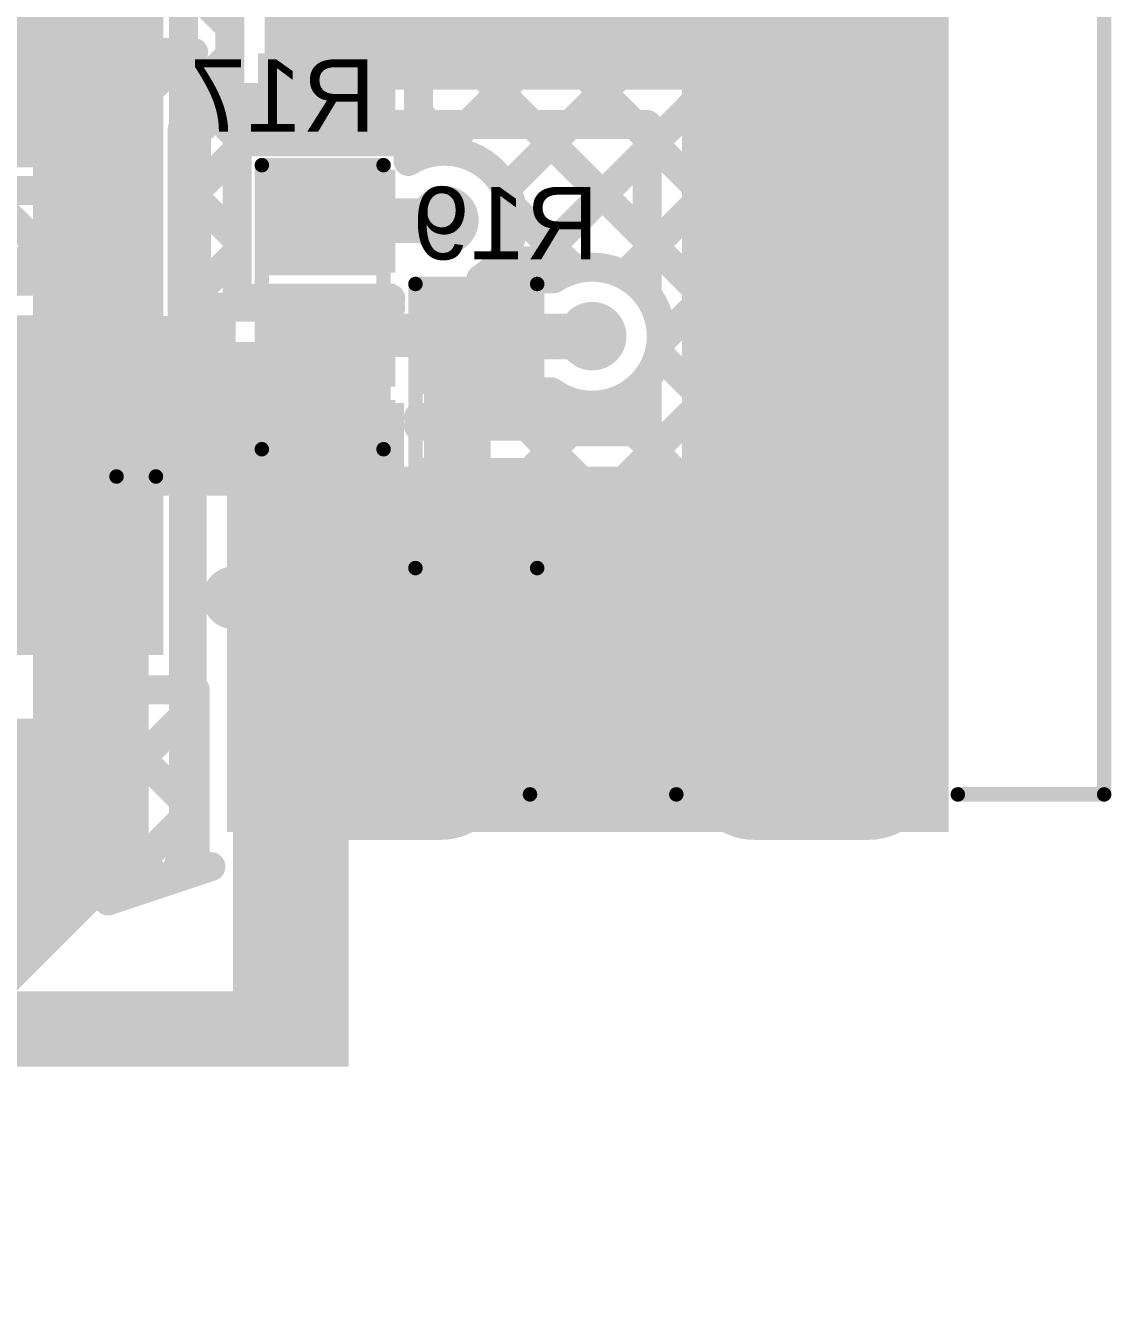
# Model space of a CAD drawing. Header units: millimetres. Extents: x 0.01 to 1.77, y 0.01 to 0.78.
# Drawn here: x 1.3935 to 1.7681, y 0.0406 to 0.4821 of the extents above; entities that cross this region are included whole.
import ezdxf

# ---------------------------------------------------------------- set-up
doc = ezdxf.new("R2010")
doc.units = ezdxf.units.MM
doc.header["$MEASUREMENT"] = 0
for name, color, linetype in [('BottomLayer', 5, 'Continuous'), ('BottomOverlay', 54, 'Continuous'), ('BottomPaste', 16, 'Continuous'), ('BottomSolder', 6, 'Continuous'), ('MultiLayer', 9, 'Continuous'), ('PadHoleLayer', 156, 'Continuous'), ('TopLayer', 1, 'Continuous'), ('TopOverlay', 2, 'Continuous'), ('TopPaste', 8, 'Continuous'), ('TopSolder', 216, 'Continuous'), ('ViaHoleLayer', 16, 'Continuous')]:
    doc.layers.add(name, color=color, linetype=linetype)
doc.styles.add('Arial', font='', dxfattribs={"height": 0.2})
doc.styles.get('Arial').set_extended_font_data('Arial')

# ---------------------------------------------------------------- blocks, each defined once
blk = doc.blocks.new('R__0603_B_12')
at = {"layer": 'BottomLayer'}
for points in [[(-0.045, -0.0175), (-0.045, 0.0175), (-0.015, 0.0175), (-0.015, -0.0175)], [(0.015, -0.0175), (0.015, 0.0175), (0.045, 0.0175), (0.045, -0.0175)]]:
    blk.add_hatch(color=5, dxfattribs=at).paths.add_polyline_path(points)
at = {"layer": 'BottomPaste'}
for points in [[(-0.045, -0.0175), (-0.045, 0.0175), (-0.015, 0.0175), (-0.015, -0.0175)], [(0.015, -0.0175), (0.015, 0.0175), (0.045, 0.0175), (0.045, -0.0175)]]:
    blk.add_hatch(color=16, dxfattribs=at).paths.add_polyline_path(points)
at = {"layer": 'BottomSolder'}
for points in [[(-0.049, -0.0215), (-0.049, 0.0215), (-0.011, 0.0215), (-0.011, -0.0215)], [(0.011, -0.0215), (0.011, 0.0215), (0.049, 0.0215), (0.049, -0.0215)]]:
    blk.add_hatch(color=6, dxfattribs=at).paths.add_polyline_path(points)
at = {"layer": 'BottomOverlay', "const_width": 0.005}
for points in [[(-0.049, 0.021), (0.049, 0.021)], [(-0.049, 0.021), (-0.049, -0.021)], [(0.049, 0.021), (0.049, -0.021)], [(-0.049, -0.021), (0.049, -0.021)]]:
    blk.add_lwpolyline(points, dxfattribs=at)
at = {"layer": 'BottomOverlay', "const_width": 0.0025}
for points in [[(-0.05025, 0.021, 1), (-0.04775, 0.021, 1)], [(-0.05025, 0.021, 1), (-0.04775, 0.021, 1)], [(0.04775, 0.021, 1), (0.05025, 0.021, 1)], [(0.04775, 0.021, 1), (0.05025, 0.021, 1)], [(-0.05025, -0.021, 1), (-0.04775, -0.021, 1)], [(-0.05025, -0.021, 1), (-0.04775, -0.021, 1)], [(0.04775, -0.021, 1), (0.05025, -0.021, 1)], [(0.04775, -0.021, 1), (0.05025, -0.021, 1)]]:
    blk.add_lwpolyline(points, format="xyb", close=True, dxfattribs=at)
blk = doc.blocks.new('R__0603_B_14')
at = {"layer": 'BottomLayer'}
for points in [[(-0.045, -0.0175), (-0.045, 0.0175), (-0.015, 0.0175), (-0.015, -0.0175)], [(0.015, -0.0175), (0.015, 0.0175), (0.045, 0.0175), (0.045, -0.0175)]]:
    blk.add_hatch(color=5, dxfattribs=at).paths.add_polyline_path(points)
at = {"layer": 'BottomPaste'}
for points in [[(-0.045, -0.0175), (-0.045, 0.0175), (-0.015, 0.0175), (-0.015, -0.0175)], [(0.015, -0.0175), (0.015, 0.0175), (0.045, 0.0175), (0.045, -0.0175)]]:
    blk.add_hatch(color=16, dxfattribs=at).paths.add_polyline_path(points)
at = {"layer": 'BottomSolder'}
for points in [[(-0.049, -0.0215), (-0.049, 0.0215), (-0.011, 0.0215), (-0.011, -0.0215)], [(0.011, -0.0215), (0.011, 0.0215), (0.049, 0.0215), (0.049, -0.0215)]]:
    blk.add_hatch(color=6, dxfattribs=at).paths.add_polyline_path(points)
at = {"layer": 'BottomOverlay', "const_width": 0.005}
for points in [[(-0.049, 0.021), (0.049, 0.021)], [(-0.049, 0.021), (-0.049, -0.021)], [(0.049, 0.021), (0.049, -0.021)], [(-0.049, -0.021), (0.049, -0.021)]]:
    blk.add_lwpolyline(points, dxfattribs=at)
at = {"layer": 'BottomOverlay', "const_width": 0.0025}
for points in [[(-0.05025, 0.021, 1), (-0.04775, 0.021, 1)], [(-0.05025, 0.021, 1), (-0.04775, 0.021, 1)], [(0.04775, 0.021, 1), (0.05025, 0.021, 1)], [(0.04775, 0.021, 1), (0.05025, 0.021, 1)], [(-0.05025, -0.021, 1), (-0.04775, -0.021, 1)], [(-0.05025, -0.021, 1), (-0.04775, -0.021, 1)], [(0.04775, -0.021, 1), (0.05025, -0.021, 1)], [(0.04775, -0.021, 1), (0.05025, -0.021, 1)]]:
    blk.add_lwpolyline(points, format="xyb", close=True, dxfattribs=at)
blk = doc.blocks.new('U262_061N_4BVC11_38')
at = {"layer": 'BottomLayer'}
h = blk.add_hatch(color=5, dxfattribs=at)
edge = h.paths.add_edge_path()
edge.add_arc((-0.17008, 0.04429), 0.01969, 180, 360)
edge.add_line((-0.15039, 0.04429), (-0.15039, 0.08366))
edge.add_arc((-0.17008, 0.08366), 0.01969, 0, 180)
edge.add_line((-0.18976, 0.08366), (-0.18976, 0.04429))
h = blk.add_hatch(color=5, dxfattribs=at)
edge = h.paths.add_edge_path()
edge.add_arc((0.17008, 0.08366), 0.01969, 0, 180)
edge.add_line((0.15039, 0.08366), (0.15039, 0.04429))
edge.add_arc((0.17008, 0.04429), 0.01969, 180, 360)
edge.add_line((0.18976, 0.04429), (0.18976, 0.08366))
h = blk.add_hatch(color=5, dxfattribs=at)
edge = h.paths.add_edge_path()
edge.add_arc((-0.17008, -0.10335), 0.01969, 180, 360)
edge.add_line((-0.15039, -0.10335), (-0.15039, -0.06398))
edge.add_arc((-0.17008, -0.06398), 0.01969, 0, 180)
edge.add_line((-0.18976, -0.06398), (-0.18976, -0.10335))
h = blk.add_hatch(color=5, dxfattribs=at)
edge = h.paths.add_edge_path()
edge.add_arc((0.17008, -0.06398), 0.01969, 0, 180)
edge.add_line((0.15039, -0.06398), (0.15039, -0.10335))
edge.add_arc((0.17008, -0.10335), 0.01969, 180, 360)
edge.add_line((0.18976, -0.10335), (0.18976, -0.06398))
at = {"layer": 'BottomSolder'}
h = blk.add_hatch(color=6, dxfattribs=at)
edge = h.paths.add_edge_path()
edge.add_arc((-0.17008, 0.04429), 0.02369, 180, 360)
edge.add_line((-0.14639, 0.04429), (-0.14639, 0.08366))
edge.add_arc((-0.17008, 0.08366), 0.02369, 0, 180)
edge.add_line((-0.19376, 0.08366), (-0.19376, 0.04429))
h = blk.add_hatch(color=6, dxfattribs=at)
edge = h.paths.add_edge_path()
edge.add_arc((0.17008, 0.08366), 0.02369, 0, 180)
edge.add_line((0.14639, 0.08366), (0.14639, 0.04429))
edge.add_arc((0.17008, 0.04429), 0.02369, 180, 360)
edge.add_line((0.19376, 0.04429), (0.19376, 0.08366))
h = blk.add_hatch(color=6, dxfattribs=at)
edge = h.paths.add_edge_path()
edge.add_arc((-0.17008, -0.10335), 0.02369, 180, 360)
edge.add_line((-0.14639, -0.10335), (-0.14639, -0.06398))
edge.add_arc((-0.17008, -0.06398), 0.02369, 0, 180)
edge.add_line((-0.19376, -0.06398), (-0.19376, -0.10335))
h = blk.add_hatch(color=6, dxfattribs=at)
edge = h.paths.add_edge_path()
edge.add_arc((0.17008, -0.06398), 0.02369, 0, 180)
edge.add_line((0.14639, -0.06398), (0.14639, -0.10335))
edge.add_arc((0.17008, -0.10335), 0.02369, 180, 360)
edge.add_line((0.19376, -0.10335), (0.19376, -0.06398))
at = {"layer": 'MultiLayer'}
h = blk.add_hatch(color=9, dxfattribs=at)
edge = h.paths.add_edge_path()
edge.add_arc((-0.17008, 0.04429), 0.01969, 180, 360)
edge.add_line((-0.15039, 0.04429), (-0.15039, 0.08366))
edge.add_arc((-0.17008, 0.08366), 0.01969, 0, 180)
edge.add_line((-0.18976, 0.08366), (-0.18976, 0.04429))
h = blk.add_hatch(color=9, dxfattribs=at)
edge = h.paths.add_edge_path()
edge.add_arc((0.17008, 0.08366), 0.01969, 0, 180)
edge.add_line((0.15039, 0.08366), (0.15039, 0.04429))
edge.add_arc((0.17008, 0.04429), 0.01969, 180, 360)
edge.add_line((0.18976, 0.04429), (0.18976, 0.08366))
h = blk.add_hatch(color=9, dxfattribs=at)
edge = h.paths.add_edge_path()
edge.add_arc((-0.17008, -0.10335), 0.01969, 180, 360)
edge.add_line((-0.15039, -0.10335), (-0.15039, -0.06398))
edge.add_arc((-0.17008, -0.06398), 0.01969, 0, 180)
edge.add_line((-0.18976, -0.06398), (-0.18976, -0.10335))
h = blk.add_hatch(color=9, dxfattribs=at)
edge = h.paths.add_edge_path()
edge.add_arc((0.17008, -0.06398), 0.01969, 0, 180)
edge.add_line((0.15039, -0.06398), (0.15039, -0.10335))
edge.add_arc((0.17008, -0.10335), 0.01969, 180, 360)
edge.add_line((0.18976, -0.10335), (0.18976, -0.06398))
at = {"layer": 'PadHoleLayer'}
h = blk.add_hatch(color=156, dxfattribs=at)
edge = h.paths.add_edge_path()
edge.add_arc((-0.17008, 0.04626), 0.00984, 180, 360)
edge.add_line((-0.16024, 0.04626), (-0.16024, 0.08169))
edge.add_arc((-0.17008, 0.08169), 0.00984, 0, 180)
edge.add_line((-0.17992, 0.08169), (-0.17992, 0.04626))
h = blk.add_hatch(color=156, dxfattribs=at)
edge = h.paths.add_edge_path()
edge.add_arc((0.17008, 0.04626), 0.00984, 180, 360)
edge.add_line((0.17992, 0.04626), (0.17992, 0.08169))
edge.add_arc((0.17008, 0.08169), 0.00984, 0, 180)
edge.add_line((0.16024, 0.08169), (0.16024, 0.04626))
h = blk.add_hatch(color=156, dxfattribs=at)
edge = h.paths.add_edge_path()
edge.add_arc((-0.17008, -0.10138), 0.00984, 180, 360)
edge.add_line((-0.16024, -0.10138), (-0.16024, -0.06594))
edge.add_arc((-0.17008, -0.06594), 0.00984, 0, 180)
edge.add_line((-0.17992, -0.06594), (-0.17992, -0.10138))
h = blk.add_hatch(color=156, dxfattribs=at)
edge = h.paths.add_edge_path()
edge.add_arc((0.17008, -0.10138), 0.00984, 180, 360)
edge.add_line((0.17992, -0.10138), (0.17992, -0.06594))
edge.add_arc((0.17008, -0.06594), 0.00984, 0, 180)
edge.add_line((0.16024, -0.06594), (0.16024, -0.10138))
at = {"layer": 'TopLayer'}
h = blk.add_hatch(color=1, dxfattribs=at)
edge = h.paths.add_edge_path()
edge.add_arc((-0.17008, 0.04429), 0.01969, 180, 360)
edge.add_line((-0.15039, 0.04429), (-0.15039, 0.08366))
edge.add_arc((-0.17008, 0.08366), 0.01969, 0, 180)
edge.add_line((-0.18976, 0.08366), (-0.18976, 0.04429))
for points in [[(-0.12205, 0.10335), (-0.09449, 0.10335), (-0.09449, 0.06398), (-0.12205, 0.06398)], [(-0.07362, 0.10335), (-0.04606, 0.10335), (-0.04606, 0.06398), (-0.07362, 0.06398)], [(-0.03346, 0.10335), (-0.00591, 0.10335), (-0.00591, 0.06398), (-0.03346, 0.06398)], [(0.03346, 0.06398), (0.00591, 0.06398), (0.00591, 0.10335), (0.03346, 0.10335)], [(0.07362, 0.06398), (0.04606, 0.06398), (0.04606, 0.10335), (0.07362, 0.10335)], [(0.09449, 0.10335), (0.12205, 0.10335), (0.12205, 0.06398), (0.09449, 0.06398)]]:
    blk.add_hatch(color=1, dxfattribs=at).paths.add_polyline_path(points)
h = blk.add_hatch(color=1, dxfattribs=at)
edge = h.paths.add_edge_path()
edge.add_arc((0.17008, 0.08366), 0.01969, 0, 180)
edge.add_line((0.15039, 0.08366), (0.15039, 0.04429))
edge.add_arc((0.17008, 0.04429), 0.01969, 180, 360)
edge.add_line((0.18976, 0.04429), (0.18976, 0.08366))
h = blk.add_hatch(color=1, dxfattribs=at)
edge = h.paths.add_edge_path()
edge.add_arc((-0.17008, -0.10335), 0.01969, 180, 360)
edge.add_line((-0.15039, -0.10335), (-0.15039, -0.06398))
edge.add_arc((-0.17008, -0.06398), 0.01969, 0, 180)
edge.add_line((-0.18976, -0.06398), (-0.18976, -0.10335))
h = blk.add_hatch(color=1, dxfattribs=at)
edge = h.paths.add_edge_path()
edge.add_arc((0.17008, -0.06398), 0.01969, 0, 180)
edge.add_line((0.15039, -0.06398), (0.15039, -0.10335))
edge.add_arc((0.17008, -0.10335), 0.01969, 180, 360)
edge.add_line((0.18976, -0.10335), (0.18976, -0.06398))
at = {"layer": 'TopPaste'}
for points in [[(-0.12205, 0.10335), (-0.09449, 0.10335), (-0.09449, 0.06398), (-0.12205, 0.06398)], [(-0.07362, 0.10335), (-0.04606, 0.10335), (-0.04606, 0.06398), (-0.07362, 0.06398)], [(-0.03346, 0.10335), (-0.00591, 0.10335), (-0.00591, 0.06398), (-0.03346, 0.06398)], [(0.03346, 0.06398), (0.00591, 0.06398), (0.00591, 0.10335), (0.03346, 0.10335)], [(0.07362, 0.06398), (0.04606, 0.06398), (0.04606, 0.10335), (0.07362, 0.10335)], [(0.09449, 0.10335), (0.12205, 0.10335), (0.12205, 0.06398), (0.09449, 0.06398)]]:
    blk.add_hatch(color=8, dxfattribs=at).paths.add_polyline_path(points)
at = {"layer": 'TopSolder'}
h = blk.add_hatch(color=216, dxfattribs=at)
edge = h.paths.add_edge_path()
edge.add_arc((-0.17008, 0.04429), 0.02369, 180, 360)
edge.add_line((-0.14639, 0.04429), (-0.14639, 0.08366))
edge.add_arc((-0.17008, 0.08366), 0.02369, 0, 180)
edge.add_line((-0.19376, 0.08366), (-0.19376, 0.04429))
for points in [[(-0.12605, 0.10735), (-0.09049, 0.10735), (-0.09049, 0.05998), (-0.12605, 0.05998)], [(-0.07762, 0.10735), (-0.04206, 0.10735), (-0.04206, 0.05998), (-0.07762, 0.05998)], [(-0.03746, 0.10735), (-0.00191, 0.10735), (-0.00191, 0.05998), (-0.03746, 0.05998)], [(0.03746, 0.05998), (0.00191, 0.05998), (0.00191, 0.10735), (0.03746, 0.10735)], [(0.07762, 0.05998), (0.04206, 0.05998), (0.04206, 0.10735), (0.07762, 0.10735)], [(0.09049, 0.10735), (0.12605, 0.10735), (0.12605, 0.05998), (0.09049, 0.05998)]]:
    blk.add_hatch(color=216, dxfattribs=at).paths.add_polyline_path(points)
h = blk.add_hatch(color=216, dxfattribs=at)
edge = h.paths.add_edge_path()
edge.add_arc((0.17008, 0.08366), 0.02369, 0, 180)
edge.add_line((0.14639, 0.08366), (0.14639, 0.04429))
edge.add_arc((0.17008, 0.04429), 0.02369, 180, 360)
edge.add_line((0.19376, 0.04429), (0.19376, 0.08366))
h = blk.add_hatch(color=216, dxfattribs=at)
edge = h.paths.add_edge_path()
edge.add_arc((-0.17008, -0.10335), 0.02369, 180, 360)
edge.add_line((-0.14639, -0.10335), (-0.14639, -0.06398))
edge.add_arc((-0.17008, -0.06398), 0.02369, 0, 180)
edge.add_line((-0.19376, -0.06398), (-0.19376, -0.10335))
h = blk.add_hatch(color=216, dxfattribs=at)
edge = h.paths.add_edge_path()
edge.add_arc((0.17008, -0.06398), 0.02369, 0, 180)
edge.add_line((0.14639, -0.06398), (0.14639, -0.10335))
edge.add_arc((0.17008, -0.10335), 0.02369, 180, 360)
edge.add_line((0.19376, -0.10335), (0.19376, -0.06398))
at = {"layer": 'TopOverlay'}
for points, const_width in [([(-0.10444, 0.11566, 1), (-0.1161, 0.11566, 1)], 0.01), ([(-0.1186, 0.11566, 1), (-0.1136, 0.11566, 1)], 0.005), ([(-0.10694, 0.11566, 1), (-0.10194, 0.11566, 1)], 0.005), ([(-0.17933, 0.01348, 1), (-0.17683, 0.01348, 1)], 0.0025), ([(0.17683, 0.01348, 1), (0.17933, 0.01348, 1)], 0.0025), ([(-0.17933, -0.03701, 1), (-0.17683, -0.03701, 1)], 0.0025), ([(0.17683, -0.03701, 1), (0.17933, -0.03701, 1)], 0.0025), ([(-0.17933, -0.13415, 1), (-0.17683, -0.13415, 1)], 0.0025), ([(0.17683, -0.13415, 1), (0.17933, -0.13415, 1)], 0.0025), ([(-0.17933, -0.18465, 1), (-0.17683, -0.18465, 1)], 0.0025), ([(-0.17933, -0.18465, 1), (-0.17683, -0.18465, 1)], 0.0025), ([(0.17683, -0.18465, 1), (0.17933, -0.18465, 1)], 0.0025), ([(0.17683, -0.18465, 1), (0.17933, -0.18465, 1)], 0.0025)]:
    blk.add_lwpolyline(points, format="xyb", close=True, dxfattribs=dict(at, const_width=const_width))
at = {"layer": 'TopOverlay', "const_width": 0.005}
for points in [[(-0.17808, 0.01348), (-0.17808, -0.03701)], [(0.17808, 0.01348), (0.17808, -0.03701)], [(-0.17808, -0.13415), (-0.17808, -0.18465)], [(0.17808, -0.13415), (0.17808, -0.18465)], [(-0.17808, -0.18465), (0.17808, -0.18465)]]:
    blk.add_lwpolyline(points, dxfattribs=at)
blk = doc.blocks.new('SMA_39')
at = {"layer": 'TopLayer'}
for points in [[(-0.12795, 0.03346), (-0.02953, 0.03346), (-0.02953, -0.03346), (-0.12795, -0.03346)], [(0.02953, 0.03346), (0.12795, 0.03346), (0.12795, -0.03346), (0.02953, -0.03346)]]:
    blk.add_hatch(color=1, dxfattribs=at).paths.add_polyline_path(points)
at = {"layer": 'TopOverlay'}
for points in [[(-0.175, -0.05597), (-0.12906, -0.05597), (-0.12906, 0.05598), (-0.175, 0.05598)], [(-0.12992, 0.03638), (-0.1022, 0.03638), (-0.1022, 0.05598), (-0.12992, 0.05598)], [(-0.12992, -0.05598), (-0.1022, -0.05598), (-0.1022, -0.03638), (-0.12992, -0.03638)]]:
    blk.add_hatch(color=2, dxfattribs=at).paths.add_polyline_path(points)
at = {"layer": 'TopPaste'}
for points in [[(-0.12795, 0.03346), (-0.02953, 0.03346), (-0.02953, -0.03346), (-0.12795, -0.03346)], [(0.02953, 0.03346), (0.12795, 0.03346), (0.12795, -0.03346), (0.02953, -0.03346)]]:
    blk.add_hatch(color=8, dxfattribs=at).paths.add_polyline_path(points)
at = {"layer": 'TopSolder'}
for points in [[(-0.13195, 0.03746), (-0.02553, 0.03746), (-0.02553, -0.03746), (-0.13195, -0.03746)], [(0.02553, 0.03746), (0.13195, 0.03746), (0.13195, -0.03746), (0.02553, -0.03746)]]:
    blk.add_hatch(color=216, dxfattribs=at).paths.add_polyline_path(points)
at = {"layer": 'TopOverlay', "const_width": 0.005}
for points in [[(0.08115, 0.05345), (-0.10465, 0.05345)], [(0.08115, 0.03985), (0.08115, 0.05345)], [(0.08115, -0.05345), (0.08115, -0.03985)], [(0.08115, -0.05345), (-0.10465, -0.05345)]]:
    blk.add_lwpolyline(points, dxfattribs=at)
at = {"layer": 'TopOverlay', "const_width": 0.0025}
for points in [[(-0.1059, 0.05345, 1), (-0.1034, 0.05345, 1)], [(0.0799, 0.05345, 1), (0.0824, 0.05345, 1)], [(0.0799, 0.05345, 1), (0.0824, 0.05345, 1)], [(0.0799, 0.03985, 1), (0.0824, 0.03985, 1)], [(0.0799, -0.03985, 1), (0.0824, -0.03985, 1)], [(-0.1059, -0.05345, 1), (-0.1034, -0.05345, 1)], [(0.0799, -0.05345, 1), (0.0824, -0.05345, 1)], [(0.0799, -0.05345, 1), (0.0824, -0.05345, 1)]]:
    blk.add_lwpolyline(points, format="xyb", close=True, dxfattribs=at)

msp = doc.modelspace()

# ---------------------------------------------------------------- hatches: boundary and pattern name
at = {"layer": 'BottomLayer'}
for points in [[(1.476, 0.46), (1.712, 0.46), (1.712, 0.586), (1.476, 0.586)], [(1.62, 0.24), (1.712, 0.24), (1.712, 0.523), (1.62, 0.523)], [(1.463, 0.204), (1.51702, 0.204), (1.51702, 0.373), (1.463, 0.373)], [(1.476, 0.204), (1.712, 0.204), (1.712, 0.33), (1.476, 0.33)]]:
    msp.add_hatch(color=5, dxfattribs=at).paths.add_polyline_path(points)
h = msp.add_hatch(color=5, dxfattribs=at)
edge = h.paths.add_edge_path()
edge.add_arc((1.538, 0.415), 0.01181, 0, 360)
h = msp.add_hatch(color=5, dxfattribs=at)
edge = h.paths.add_edge_path()
edge.add_arc((1.589, 0.375), 0.01181, 0, 360)
at = {"layer": 'TopLayer'}
for points in [[(1.337, 0.44), (1.42, 0.44), (1.42, 0.688), (1.337, 0.688)], [(1.348, 0.32), (1.466, 0.32), (1.466, 0.382), (1.348, 0.382)], [(1.348, 0.265), (1.441, 0.265), (1.441, 0.349), (1.348, 0.349)], [(1.45439, 0.32), (1.524, 0.32), (1.524, 0.352), (1.45439, 0.352)], [(1.464, 0.204), (1.712, 0.204), (1.712, 0.303), (1.464, 0.303)], [(1.3, 0.178), (1.41, 0.178), (1.41, 0.243), (1.3, 0.243)], [(0.889, 0.123), (1.505, 0.123), (1.505, 0.149), (0.889, 0.149)]]:
    msp.add_hatch(color=1, dxfattribs=at).paths.add_polyline_path(points)
h = msp.add_hatch(color=1, dxfattribs=at)
edge = h.paths.add_edge_path()
edge.add_arc((1.538, 0.415), 0.01181, 0, 360)
h = msp.add_hatch(color=1, dxfattribs=at)
edge = h.paths.add_edge_path()
edge.add_arc((1.589, 0.375), 0.01181, 0, 360)
at = {"layer": 'ViaHoleLayer'}
h = msp.add_hatch(color=16, dxfattribs=at)
edge = h.paths.add_edge_path()
edge.add_arc((1.538, 0.415), 0.00591, 0, 360)
h = msp.add_hatch(color=16, dxfattribs=at)
edge = h.paths.add_edge_path()
edge.add_arc((1.589, 0.375), 0.00591, 0, 360)

# ---------------------------------------------------------------- linework, layer by layer
at = {"layer": 'BottomLayer'}
for points, const_width in [([(1.416, 0.203), (1.416, 0.63811)], 0.04), ([(1.448, 0.203), (1.448, 0.59949)], 0.01), ([(1.464, 0.448), (1.464, 0.55446)], 0.01), ([(1.448, 0.49759), (1.464, 0.48159)], 0.01), ([(1.448, 0.45605), (1.464, 0.47205)], 0.01), ([(1.448, 0.46223), (1.46823, 0.442)], 0.01), ([(1.464, 0.448), (1.608, 0.448)], 0.01), ([(1.46931, 0.442), (1.47531, 0.448)], 0.01), ([(1.49759, 0.448), (1.50359, 0.442)], 0.01), ([(1.50466, 0.442), (1.51066, 0.448)], 0.01), ([(1.53294, 0.448), (1.54257, 0.43837)], 0.01), ([(1.5368, 0.43878), (1.54602, 0.448)], 0.01), ([(1.55921, 0.42583), (1.58138, 0.448)], 0.01), ([(1.5683, 0.448), (1.608, 0.4083)], 0.01), ([(1.60365, 0.448), (1.608, 0.44365)], 0.01), ([(1.608, 0.38935), (1.608, 0.448)], 0.01), ([(1.4665, 0.442), (1.5255, 0.442)], 0.01), ([(1.4665, 0.43919), (1.46931, 0.442)], 0.01), ([(1.4665, 0.388), (1.4665, 0.442)], 0.01), ([(1.5255, 0.43527), (1.5255, 0.442)], 0.01), ([(1.448, 0.42069), (1.4665, 0.43919)], 0.01), ([(1.56973, 0.401), (1.608, 0.43927)], 0.01), ([(1.448, 0.42688), (1.4665, 0.40838)], 0.01), ([(1.56137, 0.41957), (1.58292, 0.39802)], 0.01), ([(1.5, 0.415), (1.538, 0.415)], 0.015), ([(1.448, 0.38534), (1.4665, 0.40384)], 0.01), ([(1.60013, 0.39605), (1.608, 0.40391)], 0.01), ([(1.55726, 0.401), (1.5785, 0.401)], 0.01), ([(1.5785, 0.39637), (1.5785, 0.401)], 0.01), ([(1.448, 0.39152), (1.45452, 0.385)], 0.01), ([(1.4665, 0.388), (1.5195, 0.388)], 0.01), ([(1.48302, 0.385), (1.48602, 0.388)], 0.01), ([(1.48688, 0.388), (1.48988, 0.385)], 0.01), ([(1.451, 0.385), (1.4635, 0.385)], 0.01), ([(1.451, 0.192), (1.451, 0.385)], 0.01), ([(1.4635, 0.385), (1.5195, 0.385)], 0.01), ([(1.4635, 0.385), (1.5195, 0.385)], 0.01), ([(1.496, 0.355), (1.496, 0.38)], 0.01), ([(1.549, 0.374), (1.5495, 0.3745)], 0.015), ([(1.5495, 0.3745), (1.5885, 0.3745)], 0.015), ([(1.5885, 0.3745), (1.589, 0.375)], 0.015), ([(1.608, 0.342), (1.608, 0.36065)], 0.01), ([(1.448, 0.35616), (1.451, 0.35316)], 0.01), ([(1.448, 0.34998), (1.451, 0.35298)], 0.01), ([(1.5785, 0.347), (1.5785, 0.35363)], 0.01), ([(1.5815, 0.34206), (1.59069, 0.35125)], 0.01), ([(1.59389, 0.3517), (1.60359, 0.342)], 0.01), ([(1.52902, 0.347), (1.5785, 0.347)], 0.01), ([(1.52902, 0.344), (1.5815, 0.344)], 0.01), ([(1.54809, 0.344), (1.55109, 0.347)], 0.01), ([(1.56323, 0.347), (1.56623, 0.344)], 0.01), ([(1.5815, 0.342), (1.608, 0.342)], 0.01), ([(1.549, 0.314), (1.549, 0.339)], 0.01), ([(1.448, 0.32081), (1.451, 0.31781)], 0.01), ([(1.448, 0.32081), (1.451, 0.31781)], 0.01), ([(1.448, 0.31462), (1.451, 0.31762)], 0.01), ([(1.448, 0.28545), (1.451, 0.28245)], 0.01), ([(1.448, 0.27927), (1.451, 0.28227)], 0.01), ([(1.448, 0.2501), (1.451, 0.2471)], 0.01), ([(1.448, 0.24391), (1.451, 0.24691)], 0.01), ([(1.27363, 0.06063), (1.416, 0.203)], 0.04), ([(1.448, 0.21474), (1.451, 0.21174)], 0.01), ([(1.448, 0.20856), (1.451, 0.21156)], 0.01), ([(1.444, 0.18751), (1.45744, 0.192)], 0.01), ([(1.451, 0.192), (1.45744, 0.192)], 0.01)]:
    msp.add_lwpolyline(points, dxfattribs=dict(at, const_width=const_width))
for points, const_width in [([(1.4615, 0.48159, 1), (1.4665, 0.48159, 1)], 0.005), ([(1.4615, 0.47205, 1), (1.4665, 0.47205, 1)], 0.005), ([(1.4455, 0.46223, 1), (1.4505, 0.46223, 1)], 0.005), ([(1.4455, 0.45605, 1), (1.4505, 0.45605, 1)], 0.005), ([(1.4615, 0.448, 1), (1.4665, 0.448, 1)], 0.005), ([(1.4615, 0.448, 1), (1.4665, 0.448, 1)], 0.005), ([(1.47281, 0.448, 1), (1.47781, 0.448, 1)], 0.005), ([(1.49509, 0.448, 1), (1.50009, 0.448, 1)], 0.005), ([(1.50816, 0.448, 1), (1.51316, 0.448, 1)], 0.005), ([(1.53044, 0.448, 1), (1.53544, 0.448, 1)], 0.005), ([(1.54352, 0.448, 1), (1.54852, 0.448, 1)], 0.005), ([(1.5658, 0.448, 1), (1.5708, 0.448, 1)], 0.005), ([(1.57888, 0.448, 1), (1.58388, 0.448, 1)], 0.005), ([(1.60115, 0.448, 1), (1.60615, 0.448, 1)], 0.005), ([(1.6055, 0.448, 1), (1.6105, 0.448, 1)], 0.005), ([(1.6055, 0.448, 1), (1.6105, 0.448, 1)], 0.005), ([(1.464, 0.442, 1), (1.469, 0.442, 1)], 0.005), ([(1.464, 0.442, 1), (1.469, 0.442, 1)], 0.005), ([(1.46573, 0.442, 1), (1.47073, 0.442, 1)], 0.005), ([(1.46681, 0.442, 1), (1.47181, 0.442, 1)], 0.005), ([(1.46681, 0.442, 1), (1.47181, 0.442, 1)], 0.005), ([(1.50109, 0.442, 1), (1.50609, 0.442, 1)], 0.005), ([(1.50216, 0.442, 1), (1.50716, 0.442, 1)], 0.005), ([(1.523, 0.442, 1), (1.528, 0.442, 1)], 0.005), ([(1.523, 0.442, 1), (1.528, 0.442, 1)], 0.005), ([(1.6055, 0.44365, 1), (1.6105, 0.44365, 1)], 0.005), ([(1.464, 0.43919, 1), (1.469, 0.43919, 1)], 0.005), ([(1.464, 0.43919, 1), (1.469, 0.43919, 1)], 0.005), ([(1.5343, 0.43878, 1), (1.5393, 0.43878, 1)], 0.005), ([(1.54007, 0.43837, 1), (1.54507, 0.43837, 1)], 0.005), ([(1.6055, 0.43927, 1), (1.6105, 0.43927, 1)], 0.005), ([(1.523, 0.43527, 1), (1.528, 0.43527, 1)], 0.005), ([(1.523, 0.43527, 1), (1.528, 0.43527, 1)], 0.005), ([(1.4455, 0.42688, 1), (1.4505, 0.42688, 1)], 0.005), ([(1.55671, 0.42583, 1), (1.56171, 0.42583, 1)], 0.005), ([(1.4455, 0.42069, 1), (1.4505, 0.42069, 1)], 0.005), ([(1.55887, 0.41957, 1), (1.56387, 0.41957, 1)], 0.005), ([(1.49625, 0.415, 1), (1.50375, 0.415, 1)], 0.0075), ([(1.53425, 0.415, 1), (1.54175, 0.415, 1)], 0.0075), ([(1.55931, 0.415, 1), (1.56431, 0.415, 1)], 0.005), ([(1.55931, 0.415, 1), (1.56431, 0.415, 1)], 0.005), ([(1.464, 0.40838, 1), (1.469, 0.40838, 1)], 0.005), ([(1.6055, 0.4083, 1), (1.6105, 0.4083, 1)], 0.005), ([(1.464, 0.40384, 1), (1.469, 0.40384, 1)], 0.005), ([(1.6055, 0.40391, 1), (1.6105, 0.40391, 1)], 0.005), ([(1.55476, 0.401, 1), (1.55976, 0.401, 1)], 0.005), ([(1.55476, 0.401, 1), (1.55976, 0.401, 1)], 0.005), ([(1.56723, 0.401, 1), (1.57223, 0.401, 1)], 0.005), ([(1.576, 0.401, 1), (1.581, 0.401, 1)], 0.005), ([(1.576, 0.401, 1), (1.581, 0.401, 1)], 0.005), ([(1.58042, 0.39802, 1), (1.58542, 0.39802, 1)], 0.005), ([(1.576, 0.39637, 1), (1.581, 0.39637, 1)], 0.005), ([(1.576, 0.39637, 1), (1.581, 0.39637, 1)], 0.005), ([(1.59763, 0.39605, 1), (1.60263, 0.39605, 1)], 0.005), ([(1.4455, 0.39152, 1), (1.4505, 0.39152, 1)], 0.005), ([(1.464, 0.388, 1), (1.469, 0.388, 1)], 0.005), ([(1.464, 0.388, 1), (1.469, 0.388, 1)], 0.005), ([(1.48352, 0.388, 1), (1.48852, 0.388, 1)], 0.005), ([(1.48438, 0.388, 1), (1.48938, 0.388, 1)], 0.005), ([(1.517, 0.388, 1), (1.522, 0.388, 1)], 0.005), ([(1.6055, 0.38935, 1), (1.6105, 0.38935, 1)], 0.005), ([(1.6055, 0.38935, 1), (1.6105, 0.38935, 1)], 0.005), ([(1.4455, 0.38534, 1), (1.4505, 0.38534, 1)], 0.005), ([(1.4485, 0.385, 1), (1.4535, 0.385, 1)], 0.005), ([(1.4485, 0.385, 1), (1.4535, 0.385, 1)], 0.005), ([(1.45202, 0.385, 1), (1.45702, 0.385, 1)], 0.005), ([(1.461, 0.385, 1), (1.466, 0.385, 1)], 0.005), ([(1.461, 0.385, 1), (1.466, 0.385, 1)], 0.005), ([(1.461, 0.385, 1), (1.466, 0.385, 1)], 0.005), ([(1.48052, 0.385, 1), (1.48552, 0.385, 1)], 0.005), ([(1.48738, 0.385, 1), (1.49238, 0.385, 1)], 0.005), ([(1.517, 0.385, 1), (1.522, 0.385, 1)], 0.005), ([(1.517, 0.385, 1), (1.522, 0.385, 1)], 0.005), ([(1.4935, 0.38, 1), (1.4985, 0.38, 1)], 0.005), ([(1.54525, 0.374, 1), (1.55275, 0.374, 1)], 0.0075), ([(1.54575, 0.3745, 1), (1.55325, 0.3745, 1)], 0.0075), ([(1.54575, 0.3745, 1), (1.55325, 0.3745, 1)], 0.0075), ([(1.58475, 0.3745, 1), (1.59225, 0.3745, 1)], 0.0075), ([(1.58475, 0.3745, 1), (1.59225, 0.3745, 1)], 0.0075), ([(1.58525, 0.375, 1), (1.59275, 0.375, 1)], 0.0075), ([(1.6055, 0.36065, 1), (1.6105, 0.36065, 1)], 0.005), ([(1.6055, 0.36065, 1), (1.6105, 0.36065, 1)], 0.005), ([(1.4455, 0.35616, 1), (1.4505, 0.35616, 1)], 0.005), ([(1.4485, 0.35316, 1), (1.4535, 0.35316, 1)], 0.005), ([(1.4485, 0.35298, 1), (1.4535, 0.35298, 1)], 0.005), ([(1.4935, 0.355, 1), (1.4985, 0.355, 1)], 0.005), ([(1.576, 0.35363, 1), (1.581, 0.35363, 1)], 0.005), ([(1.576, 0.35363, 1), (1.581, 0.35363, 1)], 0.005), ([(1.4455, 0.34998, 1), (1.4505, 0.34998, 1)], 0.005), ([(1.58819, 0.35125, 1), (1.59319, 0.35125, 1)], 0.005), ([(1.59139, 0.3517, 1), (1.59639, 0.3517, 1)], 0.005), ([(1.52652, 0.347, 1), (1.53152, 0.347, 1)], 0.005), ([(1.52652, 0.344, 1), (1.53152, 0.344, 1)], 0.005), ([(1.54559, 0.344, 1), (1.55059, 0.344, 1)], 0.005), ([(1.54859, 0.347, 1), (1.55359, 0.347, 1)], 0.005), ([(1.56073, 0.347, 1), (1.56573, 0.347, 1)], 0.005), ([(1.56373, 0.344, 1), (1.56873, 0.344, 1)], 0.005), ([(1.576, 0.347, 1), (1.581, 0.347, 1)], 0.005), ([(1.576, 0.347, 1), (1.581, 0.347, 1)], 0.005), ([(1.579, 0.344, 1), (1.584, 0.344, 1)], 0.005), ([(1.579, 0.34206, 1), (1.584, 0.34206, 1)], 0.005), ([(1.579, 0.342, 1), (1.584, 0.342, 1)], 0.005), ([(1.60109, 0.342, 1), (1.60609, 0.342, 1)], 0.005), ([(1.6055, 0.342, 1), (1.6105, 0.342, 1)], 0.005), ([(1.6055, 0.342, 1), (1.6105, 0.342, 1)], 0.005), ([(1.5465, 0.339, 1), (1.5515, 0.339, 1)], 0.005), ([(1.4455, 0.32081, 1), (1.4505, 0.32081, 1)], 0.005), ([(1.4455, 0.32081, 1), (1.4505, 0.32081, 1)], 0.005), ([(1.4485, 0.31781, 1), (1.4535, 0.31781, 1)], 0.005), ([(1.4485, 0.31781, 1), (1.4535, 0.31781, 1)], 0.005), ([(1.4485, 0.31762, 1), (1.4535, 0.31762, 1)], 0.005), ([(1.4455, 0.31462, 1), (1.4505, 0.31462, 1)], 0.005), ([(1.5465, 0.314, 1), (1.5515, 0.314, 1)], 0.005), ([(1.4455, 0.28545, 1), (1.4505, 0.28545, 1)], 0.005), ([(1.4485, 0.28245, 1), (1.4535, 0.28245, 1)], 0.005), ([(1.4485, 0.28227, 1), (1.4535, 0.28227, 1)], 0.005), ([(1.4455, 0.27927, 1), (1.4505, 0.27927, 1)], 0.005), ([(1.4455, 0.2501, 1), (1.4505, 0.2501, 1)], 0.005), ([(1.4485, 0.2471, 1), (1.4535, 0.2471, 1)], 0.005), ([(1.4485, 0.24691, 1), (1.4535, 0.24691, 1)], 0.005), ([(1.4455, 0.24391, 1), (1.4505, 0.24391, 1)], 0.005), ([(1.406, 0.203, 1), (1.426, 0.203, 1)], 0.02), ([(1.406, 0.203, 1), (1.426, 0.203, 1)], 0.02), ([(1.4455, 0.21474, 1), (1.4505, 0.21474, 1)], 0.005), ([(1.4485, 0.21174, 1), (1.4535, 0.21174, 1)], 0.005), ([(1.4485, 0.21156, 1), (1.4535, 0.21156, 1)], 0.005), ([(1.4455, 0.20856, 1), (1.4505, 0.20856, 1)], 0.005), ([(1.4455, 0.203, 1), (1.4505, 0.203, 1)], 0.005), ([(1.4455, 0.203, 1), (1.4505, 0.203, 1)], 0.005), ([(1.4455, 0.203, 1), (1.4505, 0.203, 1)], 0.005), ([(1.4485, 0.192, 1), (1.4535, 0.192, 1)], 0.005), ([(1.4485, 0.192, 1), (1.4535, 0.192, 1)], 0.005), ([(1.45494, 0.192, 1), (1.45994, 0.192, 1)], 0.005), ([(1.45494, 0.192, 1), (1.45994, 0.192, 1)], 0.005), ([(1.4415, 0.18751, 1), (1.4465, 0.18751, 1)], 0.005), ([(1.4415, 0.18751, 1), (1.4465, 0.18751, 1)], 0.005), ([(1.4415, 0.18751, 1), (1.4465, 0.18751, 1)], 0.005)]:
    msp.add_lwpolyline(points, format="xyb", close=True, dxfattribs=dict(at, const_width=const_width))
at = {"layer": 'BottomLayer', "const_width": 0.01}
for points in [[(1.5255, 0.43527, -0.587084), (1.56181, 0.415)], [(1.56181, 0.415, -0.158441), (1.55726, 0.401)], [(1.5785, 0.39637, -0.359533), (1.608, 0.38935)], [(1.608, 0.36065, -0.359533), (1.5785, 0.35363)], [(1.448, 0.203, -0.126971), (1.444, 0.18751)], [(1.448, 0.203, -0.126971), (1.444, 0.18751)]]:
    msp.add_lwpolyline(points, format="xyb", dxfattribs=at)
at = {"layer": 'TopLayer'}
for points, const_width in [([(1.432, 0.47292), (1.45148, 0.47292)], 0.01), ([(1.432, 0.45356), (1.432, 0.47292)], 0.01), ([(1.43731, 0.47292), (1.4433, 0.46693)], 0.01), ([(1.52902, 0.47292), (1.673, 0.47292)], 0.01), ([(1.52902, 0.44046), (1.52902, 0.47292)], 0.01), ([(1.52902, 0.46636), (1.53559, 0.47292)], 0.01), ([(1.5368, 0.43878), (1.57094, 0.47292)], 0.01), ([(1.54338, 0.47292), (1.673, 0.3433)], 0.01), ([(1.55921, 0.42583), (1.6063, 0.47292)], 0.01), ([(1.56355, 0.39482), (1.64165, 0.47292)], 0.01), ([(1.57873, 0.47292), (1.673, 0.37865)], 0.01), ([(1.61409, 0.47292), (1.673, 0.41401)], 0.01), ([(1.64944, 0.47292), (1.673, 0.44936)], 0.01), ([(1.673, 0.315), (1.673, 0.47292)], 0.01), ([(1.43621, 0.45984), (1.445, 0.46863)], 0.01), ([(1.60013, 0.39605), (1.673, 0.46891)], 0.01), ([(1.45, 0.44606), (1.45879, 0.45484)], 0.015), ([(1.45879, 0.45484), (1.49734, 0.45484)], 0.015), ([(1.52902, 0.45192), (1.54257, 0.43837)], 0.01), ([(1.45, 0.34394), (1.45, 0.44606)], 0.015), ([(1.52902, 0.43705), (1.52902, 0.44046)], 0.01), ([(1.52902, 0.43705), (1.52902, 0.44046)], 0.01), ([(1.61275, 0.37331), (1.673, 0.43356)], 0.01), ([(1.4305, 0.394), (1.4305, 0.428)], 0.01), ([(1.33954, 0.42527), (1.43046, 0.42527)], 0.01), ([(1.3789, 0.42527), (1.41016, 0.394)], 0.01), ([(1.38595, 0.394), (1.41722, 0.42527)], 0.01), ([(1.41425, 0.42527), (1.4305, 0.40902)], 0.01), ([(1.56137, 0.41957), (1.58292, 0.39802)], 0.01), ([(1.49734, 0.41469), (1.53768, 0.41469)], 0.015), ([(1.53768, 0.41469), (1.538, 0.415)], 0.015), ([(1.42131, 0.394), (1.4305, 0.40319)], 0.01), ([(1.5898, 0.315), (1.673, 0.3982)], 0.01), ([(1.336, 0.394), (1.4305, 0.394)], 0.01), ([(1.55063, 0.39482), (1.5758, 0.39482)], 0.01), ([(1.49734, 0.37532), (1.58868, 0.37532)], 0.015), ([(1.58868, 0.37532), (1.589, 0.375)], 0.015), ([(1.61202, 0.36892), (1.66594, 0.315)], 0.01), ([(1.62515, 0.315), (1.673, 0.36285)], 0.01), ([(1.536, 0.35581), (1.5749, 0.35581)], 0.01), ([(1.536, 0.33191), (1.5599, 0.35581)], 0.01), ([(1.536, 0.315), (1.536, 0.35581)], 0.01), ([(1.55442, 0.35581), (1.59523, 0.315)], 0.01), ([(1.55444, 0.315), (1.59069, 0.35125)], 0.01), ([(1.59389, 0.3517), (1.63059, 0.315)], 0.01), ([(1.45, 0.34394), (1.45879, 0.33516)], 0.015), ([(1.45879, 0.33516), (1.49734, 0.33516)], 0.015), ([(1.536, 0.33888), (1.55988, 0.315)], 0.01), ([(1.66051, 0.315), (1.673, 0.32749)], 0.01), ([(1.536, 0.315), (1.673, 0.315)], 0.01), ([(1.422, 0.18016), (1.422, 0.253)], 0.01), ([(1.422, 0.253), (1.452, 0.253)], 0.01), ([(1.4451, 0.253), (1.452, 0.2461)], 0.01), ([(1.452, 0.192), (1.452, 0.253)], 0.01), ([(1.422, 0.21791), (1.452, 0.24791)], 0.01), ([(1.422, 0.24074), (1.452, 0.21074)], 0.01), ([(1.485, 0.144), (1.485, 0.219)], 0.04), ([(1.422, 0.18256), (1.452, 0.21256)], 0.01), ([(1.422, 0.20539), (1.44091, 0.18648)], 0.01), ([(1.422, 0.18016), (1.453, 0.19052)], 0.01)]:
    msp.add_lwpolyline(points, dxfattribs=dict(at, const_width=const_width))
for points, const_width in [([(1.4295, 0.47292, 1), (1.4345, 0.47292, 1)], 0.005), ([(1.4295, 0.47292, 1), (1.4345, 0.47292, 1)], 0.005), ([(1.43481, 0.47292, 1), (1.43981, 0.47292, 1)], 0.005), ([(1.44898, 0.47292, 1), (1.45398, 0.47292, 1)], 0.005), ([(1.44898, 0.47292, 1), (1.45398, 0.47292, 1)], 0.005), ([(1.44898, 0.47292, 1), (1.45398, 0.47292, 1)], 0.005), ([(1.52652, 0.47292, 1), (1.53152, 0.47292, 1)], 0.005), ([(1.52652, 0.47292, 1), (1.53152, 0.47292, 1)], 0.005), ([(1.53309, 0.47292, 1), (1.53809, 0.47292, 1)], 0.005), ([(1.54088, 0.47292, 1), (1.54588, 0.47292, 1)], 0.005), ([(1.56844, 0.47292, 1), (1.57344, 0.47292, 1)], 0.005), ([(1.57623, 0.47292, 1), (1.58123, 0.47292, 1)], 0.005), ([(1.6038, 0.47292, 1), (1.6088, 0.47292, 1)], 0.005), ([(1.61159, 0.47292, 1), (1.61659, 0.47292, 1)], 0.005), ([(1.63915, 0.47292, 1), (1.64415, 0.47292, 1)], 0.005), ([(1.64694, 0.47292, 1), (1.65194, 0.47292, 1)], 0.005), ([(1.6705, 0.47292, 1), (1.6755, 0.47292, 1)], 0.005), ([(1.6705, 0.47292, 1), (1.6755, 0.47292, 1)], 0.005), ([(1.4425, 0.46863, 1), (1.4475, 0.46863, 1)], 0.005), ([(1.4425, 0.46863, 1), (1.4475, 0.46863, 1)], 0.005), ([(1.4425, 0.46863, 1), (1.4475, 0.46863, 1)], 0.005), ([(1.6705, 0.46891, 1), (1.6755, 0.46891, 1)], 0.005), ([(1.4408, 0.46693, 1), (1.4458, 0.46693, 1)], 0.005), ([(1.52652, 0.46636, 1), (1.53152, 0.46636, 1)], 0.005), ([(1.43371, 0.45984, 1), (1.43871, 0.45984, 1)], 0.005), ([(1.43371, 0.45984, 1), (1.43871, 0.45984, 1)], 0.005), ([(1.43371, 0.45984, 1), (1.43871, 0.45984, 1)], 0.005), ([(1.45504, 0.45484, 1), (1.46254, 0.45484, 1)], 0.0075), ([(1.45504, 0.45484, 1), (1.46254, 0.45484, 1)], 0.0075), ([(1.49359, 0.45484, 1), (1.50109, 0.45484, 1)], 0.0075), ([(1.4295, 0.45356, 1), (1.4345, 0.45356, 1)], 0.005), ([(1.4295, 0.45356, 1), (1.4345, 0.45356, 1)], 0.005), ([(1.4295, 0.45356, 1), (1.4345, 0.45356, 1)], 0.005), ([(1.52652, 0.45192, 1), (1.53152, 0.45192, 1)], 0.005), ([(1.44625, 0.44606, 1), (1.45375, 0.44606, 1)], 0.0075), ([(1.44625, 0.44606, 1), (1.45375, 0.44606, 1)], 0.0075), ([(1.6705, 0.44936, 1), (1.6755, 0.44936, 1)], 0.005), ([(1.52652, 0.44046, 1), (1.53152, 0.44046, 1)], 0.005), ([(1.52652, 0.44046, 1), (1.53152, 0.44046, 1)], 0.005), ([(1.52652, 0.44046, 1), (1.53152, 0.44046, 1)], 0.005), ([(1.52652, 0.43705, 1), (1.53152, 0.43705, 1)], 0.005), ([(1.52652, 0.43705, 1), (1.53152, 0.43705, 1)], 0.005), ([(1.52652, 0.43705, 1), (1.53152, 0.43705, 1)], 0.005), ([(1.5343, 0.43878, 1), (1.5393, 0.43878, 1)], 0.005), ([(1.54007, 0.43837, 1), (1.54507, 0.43837, 1)], 0.005), ([(1.6705, 0.43356, 1), (1.6755, 0.43356, 1)], 0.005), ([(1.428, 0.428, 1), (1.433, 0.428, 1)], 0.005), ([(1.41175, 0.42527, 1), (1.41675, 0.42527, 1)], 0.005), ([(1.41472, 0.42527, 1), (1.41972, 0.42527, 1)], 0.005), ([(1.42796, 0.42527, 1), (1.43296, 0.42527, 1)], 0.005), ([(1.55671, 0.42583, 1), (1.56171, 0.42583, 1)], 0.005), ([(1.55887, 0.41957, 1), (1.56387, 0.41957, 1)], 0.005), ([(1.49359, 0.41469, 1), (1.50109, 0.41469, 1)], 0.0075), ([(1.53394, 0.41469, 1), (1.54144, 0.41469, 1)], 0.0075), ([(1.53394, 0.41469, 1), (1.54144, 0.41469, 1)], 0.0075), ([(1.53425, 0.415, 1), (1.54175, 0.415, 1)], 0.0075), ([(1.55931, 0.415, 1), (1.56431, 0.415, 1)], 0.005), ([(1.55931, 0.415, 1), (1.56431, 0.415, 1)], 0.005), ([(1.6705, 0.41401, 1), (1.6755, 0.41401, 1)], 0.005), ([(1.428, 0.40902, 1), (1.433, 0.40902, 1)], 0.005), ([(1.428, 0.40319, 1), (1.433, 0.40319, 1)], 0.005), ([(1.58042, 0.39802, 1), (1.58542, 0.39802, 1)], 0.005), ([(1.6705, 0.3982, 1), (1.6755, 0.3982, 1)], 0.005), ([(1.40766, 0.394, 1), (1.41266, 0.394, 1)], 0.005), ([(1.41881, 0.394, 1), (1.42381, 0.394, 1)], 0.005), ([(1.428, 0.394, 1), (1.433, 0.394, 1)], 0.005), ([(1.428, 0.394, 1), (1.433, 0.394, 1)], 0.005), ([(1.54813, 0.39482, 1), (1.55313, 0.39482, 1)], 0.005), ([(1.54813, 0.39482, 1), (1.55313, 0.39482, 1)], 0.005), ([(1.56105, 0.39482, 1), (1.56605, 0.39482, 1)], 0.005), ([(1.5733, 0.39482, 1), (1.5783, 0.39482, 1)], 0.005), ([(1.5733, 0.39482, 1), (1.5783, 0.39482, 1)], 0.005), ([(1.59763, 0.39605, 1), (1.60263, 0.39605, 1)], 0.005), ([(1.49359, 0.37532, 1), (1.50109, 0.37532, 1)], 0.0075), ([(1.58493, 0.37532, 1), (1.59244, 0.37532, 1)], 0.0075), ([(1.58493, 0.37532, 1), (1.59244, 0.37532, 1)], 0.0075), ([(1.58525, 0.375, 1), (1.59275, 0.375, 1)], 0.0075), ([(1.61031, 0.375, 1), (1.61531, 0.375, 1)], 0.005), ([(1.61031, 0.375, 1), (1.61531, 0.375, 1)], 0.005), ([(1.6705, 0.37865, 1), (1.6755, 0.37865, 1)], 0.005), ([(1.61025, 0.37331, 1), (1.61525, 0.37331, 1)], 0.005), ([(1.60952, 0.36892, 1), (1.61452, 0.36892, 1)], 0.005), ([(1.6705, 0.36285, 1), (1.6755, 0.36285, 1)], 0.005), ([(1.5335, 0.35581, 1), (1.5385, 0.35581, 1)], 0.005), ([(1.5335, 0.35581, 1), (1.5385, 0.35581, 1)], 0.005), ([(1.55192, 0.35581, 1), (1.55692, 0.35581, 1)], 0.005), ([(1.5574, 0.35581, 1), (1.5624, 0.35581, 1)], 0.005), ([(1.5724, 0.35581, 1), (1.5774, 0.35581, 1)], 0.005), ([(1.5724, 0.35581, 1), (1.5774, 0.35581, 1)], 0.005), ([(1.58819, 0.35125, 1), (1.59319, 0.35125, 1)], 0.005), ([(1.59139, 0.3517, 1), (1.59639, 0.3517, 1)], 0.005), ([(1.44625, 0.34394, 1), (1.45375, 0.34394, 1)], 0.0075), ([(1.44625, 0.34394, 1), (1.45375, 0.34394, 1)], 0.0075), ([(1.6705, 0.3433, 1), (1.6755, 0.3433, 1)], 0.005), ([(1.45504, 0.33516, 1), (1.46254, 0.33516, 1)], 0.0075), ([(1.45504, 0.33516, 1), (1.46254, 0.33516, 1)], 0.0075), ([(1.49359, 0.33516, 1), (1.50109, 0.33516, 1)], 0.0075), ([(1.5335, 0.33888, 1), (1.5385, 0.33888, 1)], 0.005), ([(1.5335, 0.33191, 1), (1.5385, 0.33191, 1)], 0.005), ([(1.6705, 0.32749, 1), (1.6755, 0.32749, 1)], 0.005), ([(1.5335, 0.315, 1), (1.5385, 0.315, 1)], 0.005), ([(1.5335, 0.315, 1), (1.5385, 0.315, 1)], 0.005), ([(1.55194, 0.315, 1), (1.55694, 0.315, 1)], 0.005), ([(1.55738, 0.315, 1), (1.56238, 0.315, 1)], 0.005), ([(1.5873, 0.315, 1), (1.5923, 0.315, 1)], 0.005), ([(1.59273, 0.315, 1), (1.59773, 0.315, 1)], 0.005), ([(1.62265, 0.315, 1), (1.62765, 0.315, 1)], 0.005), ([(1.62809, 0.315, 1), (1.63309, 0.315, 1)], 0.005), ([(1.65801, 0.315, 1), (1.66301, 0.315, 1)], 0.005), ([(1.66344, 0.315, 1), (1.66844, 0.315, 1)], 0.005), ([(1.6705, 0.315, 1), (1.6755, 0.315, 1)], 0.005), ([(1.6705, 0.315, 1), (1.6755, 0.315, 1)], 0.005), ([(1.4195, 0.253, 1), (1.4245, 0.253, 1)], 0.005), ([(1.4195, 0.253, 1), (1.4245, 0.253, 1)], 0.005), ([(1.4426, 0.253, 1), (1.4476, 0.253, 1)], 0.005), ([(1.4495, 0.253, 1), (1.4545, 0.253, 1)], 0.005), ([(1.4495, 0.253, 1), (1.4545, 0.253, 1)], 0.005), ([(1.4495, 0.24791, 1), (1.4545, 0.24791, 1)], 0.005), ([(1.4495, 0.2461, 1), (1.4545, 0.2461, 1)], 0.005), ([(1.4195, 0.24074, 1), (1.4245, 0.24074, 1)], 0.005), ([(1.475, 0.219, 1), (1.495, 0.219, 1)], 0.02), ([(1.4195, 0.21791, 1), (1.4245, 0.21791, 1)], 0.005), ([(1.4495, 0.21256, 1), (1.4545, 0.21256, 1)], 0.005), ([(1.4495, 0.21074, 1), (1.4545, 0.21074, 1)], 0.005), ([(1.4195, 0.20539, 1), (1.4245, 0.20539, 1)], 0.005), ([(1.4495, 0.192, 1), (1.4545, 0.192, 1)], 0.005), ([(1.4505, 0.19052, 1), (1.4555, 0.19052, 1)], 0.005), ([(1.43841, 0.18648, 1), (1.44341, 0.18648, 1)], 0.005), ([(1.4195, 0.18256, 1), (1.4245, 0.18256, 1)], 0.005), ([(1.4195, 0.18016, 1), (1.4245, 0.18016, 1)], 0.005), ([(1.4195, 0.18016, 1), (1.4245, 0.18016, 1)], 0.005), ([(1.475, 0.144, 1), (1.495, 0.144, 1)], 0.02)]:
    msp.add_lwpolyline(points, format="xyb", close=True, dxfattribs=dict(at, const_width=const_width))
at = {"layer": 'TopLayer', "const_width": 0.01}
for points in [[(1.445, 0.46863, -0.10065), (1.45148, 0.47292)], [(1.445, 0.46863, -0.10065), (1.45148, 0.47292)], [(1.432, 0.45356, -0.097963), (1.43621, 0.45984)], [(1.432, 0.45356, -0.097963), (1.43621, 0.45984)], [(1.52902, 0.43705, -0.532531), (1.56181, 0.415)], [(1.56181, 0.415, -0.258451), (1.55063, 0.39482)], [(1.5758, 0.39482, -0.598943), (1.61281, 0.375)], [(1.61281, 0.375, -0.614724), (1.5749, 0.35581)]]:
    msp.add_lwpolyline(points, format="xyb", dxfattribs=at)

# ---------------------------------------------------------------- block references
for name, p, rotation in [('U262_061N_4BVC11_38', (1.581, 0.395), 90), ('SMA_39', (1.385, 0.40774), 270), ('R__0603_B_14', (1.496, 0.385), 90), ('R__0603_B_12', (1.549, 0.344), 90)]:
    msp.add_blockref(name, p, dxfattribs=dict(rotation=rotation))

# ---------------------------------------------------------------- texts
at = {"layer": 'BottomOverlay', "style": 'Arial', "text_generation_flag": 2}
for s, p in [('R17', (1.51424, 0.4455)), ('R19', (1.59124, 0.4015))]:
    msp.add_text(s, height=0.025, dxfattribs=at).set_placement(p)

doc.saveas('drawing.dxf')
